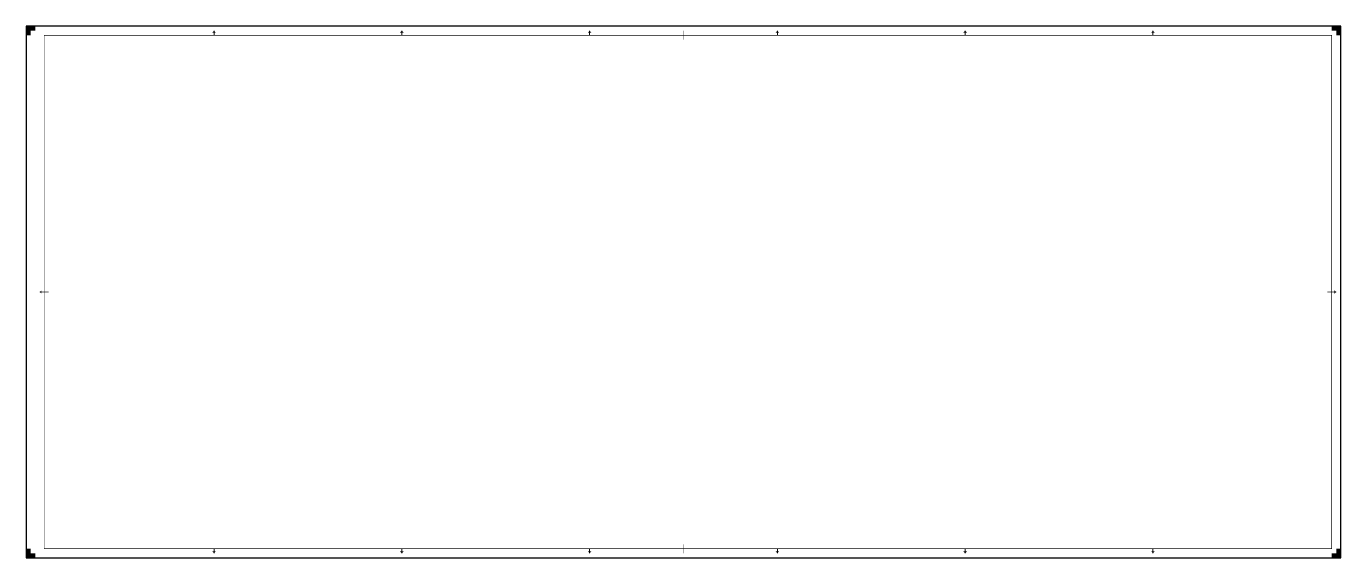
# Model space of a CAD drawing. Extents: x 0 to 1470, y 0 to 594.
import ezdxf

# ---------------------------------------------------------------- set-up
doc = ezdxf.new("R2010")
doc.units = 0
doc.header["$LTSCALE"] = 0.2
for name, color, linetype, lineweight in [('X-XX-AL-TEKENBLAD_KADER-G', 7, 'Continuous', 25), ('X-XX-AL-TEKENBLAD_KADER_AFSNIJMARKERING-G', 7, 'Continuous', 25), ('X-XX-AL-TEKENBLAD_KADER_CENTERMARKERING-G', 7, 'Continuous', 25), ('X-XX-AL-TEKENBLAD_KADER_VOUWMERK-G', 7, 'Continuous', 18)]:
    doc.layers.add(name, color=color, linetype=linetype, lineweight=lineweight)

msp = doc.modelspace()

# ---------------------------------------------------------------- hatches: boundary and pattern name
at = {"layer": 'X-XX-AL-TEKENBLAD_KADER_AFSNIJMARKERING-G'}
for points in [[(10, 594), (0, 594), (0, 584), (5, 584), (5, 589), (10, 589)], [(1470, 584), (1470, 594), (1460, 594), (1460, 589), (1465, 589), (1465, 584)], [(0, 10), (0, 0), (10, 0), (10, 5), (5, 5), (5, 10)], [(1460, 0), (1470, 0), (1470, 10), (1465, 10), (1465, 5), (1460, 5)]]:
    msp.add_hatch(color=256, dxfattribs=at).paths.add_polyline_path(points)
at = {"layer": 'X-XX-AL-TEKENBLAD_KADER_VOUWMERK-G'}
for points in [[(208, 587), (210, 589), (212, 587)], [(418, 587), (420, 589), (422, 587)], [(628, 587), (630, 589), (632, 587)], [(838, 587), (840, 589), (842, 587)], [(1048, 587), (1050, 589), (1052, 587)], [(1258, 587), (1260, 589), (1262, 587)], [(17, 299), (15, 297), (17, 295)], [(1463, 295), (1465, 297), (1463, 299)], [(208, 7), (210, 5), (212, 7)], [(418, 7), (420, 5), (422, 7)], [(628, 7), (630, 5), (632, 7)], [(838, 7), (840, 5), (842, 7)], [(1048, 7), (1050, 5), (1052, 7)], [(1258, 7), (1260, 5), (1262, 7)]]:
    msp.add_hatch(color=256, dxfattribs=at).paths.add_polyline_path(points)

# ---------------------------------------------------------------- linework, layer by layer
at = {"layer": 'X-XX-AL-TEKENBLAD_KADER-G'}
for p, q in [((1470, 594), (0, 594)), ((0, 594), (0, 0)), ((1470, 0), (1470, 594)), ((0, 0), (1470, 0))]:
    msp.add_line(p, q, dxfattribs=at)
at = {"layer": 'X-XX-AL-TEKENBLAD_KADER-G', "const_width": 0.7, "flags": 128}
msp.add_lwpolyline([(20, 10), (1460, 10), (1460, 584), (20, 584)], close=True, dxfattribs=at)
at = {"layer": 'X-XX-AL-TEKENBLAD_KADER_CENTERMARKERING-G', "const_width": 0.7, "flags": 128}
for points in [[(735, 589), (735, 579)], [(15, 297), (25, 297)], [(1465, 297), (1455, 297)], [(735, 5), (735, 15)]]:
    msp.add_lwpolyline(points, dxfattribs=at)
at = {"layer": 'X-XX-AL-TEKENBLAD_KADER_VOUWMERK-G'}
for p, q in [((210, 584), (210, 589)), ((420, 584), (420, 589)), ((630, 584), (630, 589)), ((840, 584), (840, 589)), ((1050, 584), (1050, 589)), ((1260, 584), (1260, 589)), ((210, 5), (210, 10)), ((420, 5), (420, 10)), ((630, 5), (630, 10)), ((840, 5), (840, 10)), ((1050, 5), (1050, 10)), ((1260, 5), (1260, 10))]:
    msp.add_line(p, q, dxfattribs=at)

doc.saveas('drawing.dxf')
